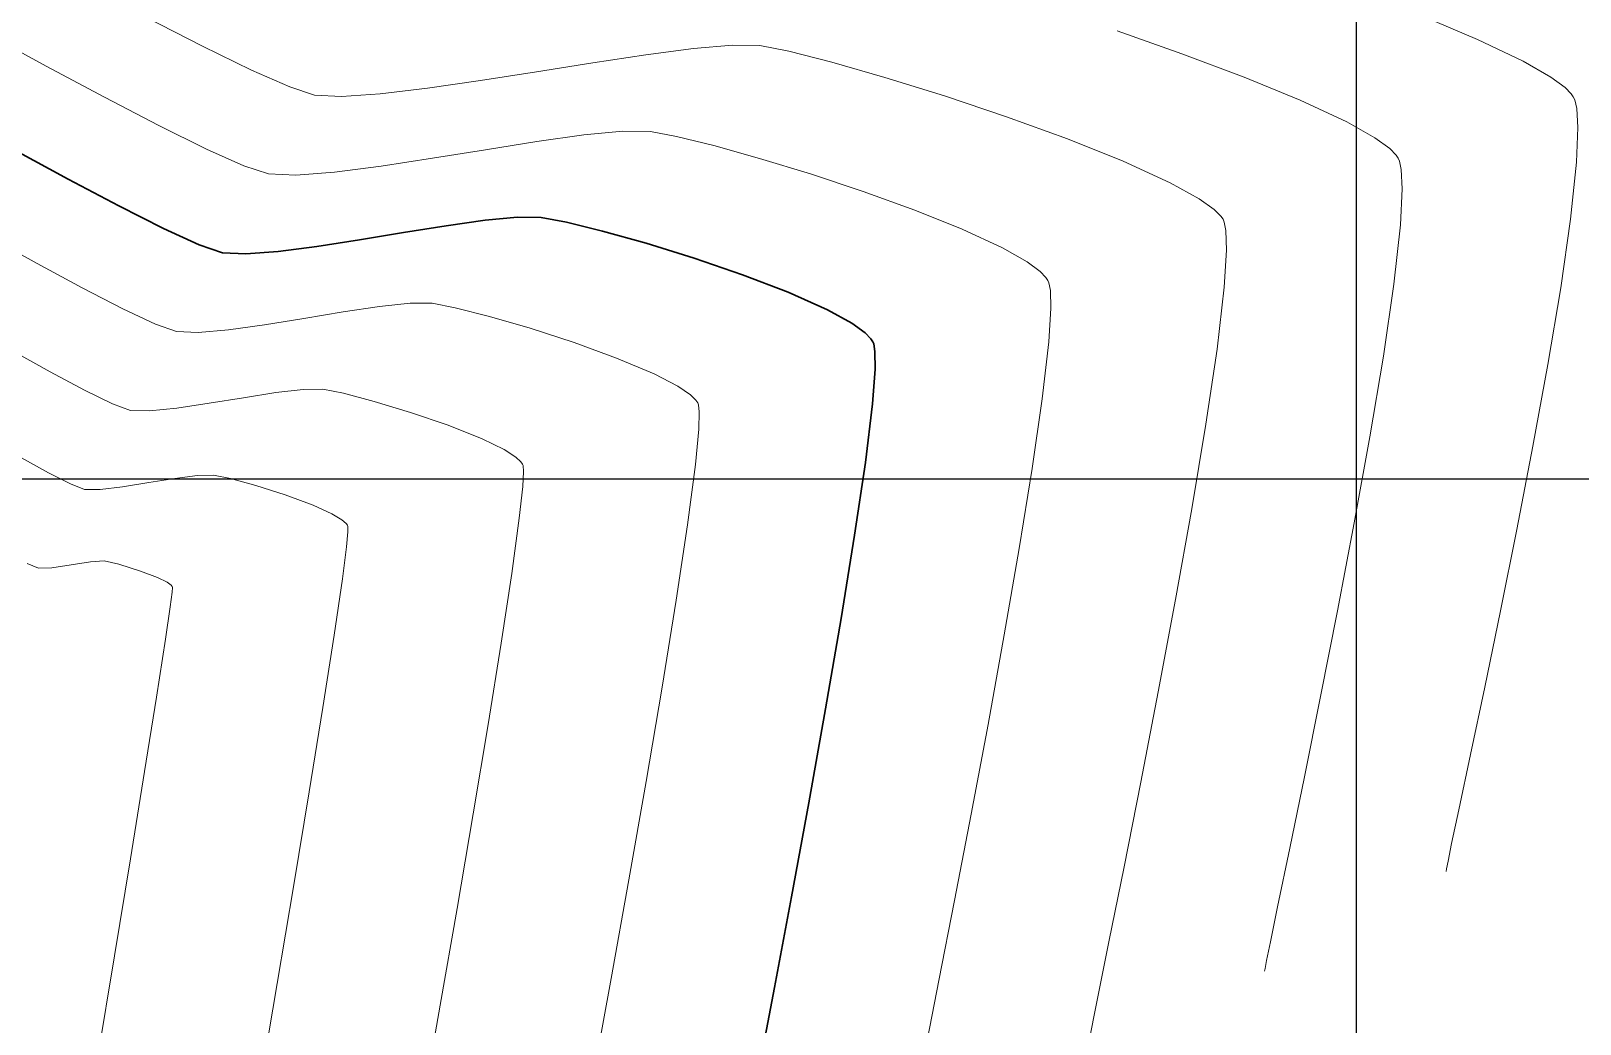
# Model space of a CAD drawing. Header units: millimetres. Extents: x 736950 to 740938, y 8500595 to 8502163.
# Drawn here: x 737867.09 to 737905.55, y 8501186.46 to 8501211.12 of the extents above; entities that cross this region are included whole.
import ezdxf

# ---------------------------------------------------------------- set-up
doc = ezdxf.new("R2010")
doc.units = ezdxf.units.MM
for name, color, linetype, lineweight in [('CONT-MJR', 80, 'Continuous', 30), ('CONT-MNR', 96, 'Continuous', 15), ('pista', 251, 'Continuous', 5)]:
    doc.layers.add(name, color=color, linetype=linetype, lineweight=lineweight)
doc.layers.add('Cuadricula Coordenadas', color=5, linetype='Continuous')

msp = doc.modelspace()

# ---------------------------------------------------------------- hatches: boundary and pattern name
at = {"layer": 'pista'}
h = msp.add_hatch(dxfattribs=at)
h.set_pattern_fill('HONEY', color=256, scale=3, angle=9.94991650582834, style=0)
h.set_pattern_definition([(9.94991650582834, (1479841.21072825, -18.49207214638591), (0.4979252195647159, 0.4170677100899267), [0.375, -0.75]), (129.9499165058283, (1479841.21072825, -18.49207214638591), (-0.6101538418184378, 0.222682034283025), [0.3749999999999999, -0.7499999999999998]), (69.94991650582834, (1479841.21072825, -18.49207214638591), (-0.112228622253722, 0.6397497443729518), [-0.75, 0.375])])
h.paths.add_polyline_path([(737744.7999806425, 8501250.923935566), (737743.4751223363, 8501250.754223157), (737756.465848178, 8501242.026572531), (737763.5739612179, 8501242.006896213), (737770.002546867, 8501243.455222024), (737769.8468594846, 8501244.342704736), (737763.4750639071, 8501242.907173423), (737756.7405500773, 8501242.925815564)])
h.paths.add_polyline_path([(737794.2809870465, 8501256.017245878), (737809.7820272583, 8501263.709828075), (737823.391616501, 8501273.483615467), (737837.0791595323, 8501280.557800073), (737851.5530432165, 8501285.77819753), (737870.8510758049, 8501293.050216693, -0.9976846880626209), (737871.0089264096, 8501292.63424804), (737865.2748787645, 8501289.581801567, 0.7845063948290762), (737866.1540430214, 8501286.121818589), (737883.2588851704, 8501291.348365877), (737897.4188924351, 8501296.516943583), (737903.2981396064, 8501301.44146652, -0.5512150924587264), (737904.1219025984, 8501301.177325813), (737906.855912117, 8501297.98174819, 0.5618964424650519), (737910.2738656431, 8501298.536066804), (737914.22079628, 8501308.558674501), (737925.6412323939, 8501300.72656757, 0.340189525830376), (737928.7023693406, 8501300.894137181), (737936.9171069289, 8501306.117412793, -0.358727273887905), (737938.1716059428, 8501305.962964654), (737943.1732157968, 8501301.051021611, 0.3417074120720416), (737946.0555081918, 8501300.709858142), (737955.8779356404, 8501307.072689936), (737971.8320576148, 8501314.464803053), (737988.5677626224, 8501323.411181662), (738023.1375471824, 8501336.282937778), (738044.4246208373, 8501357.728329657), (738061.4456776979, 8501362.208386911), (738078.9085143938, 8501363.070318012), (738112.0997810266, 8501372.051506756), (738118.6561313582, 8501373.365123207), (738128.3493353954, 8501376.976906104), (738155.2251721952, 8501366.826195797), (738176.6167526407, 8501363.543890122), (738193.8053773039, 8501353.328603027), (738204.7313956148, 8501340.877429372), (738207.705198212, 8501335.751671141), (738214.35685511, 8501331.742925933), (738229.9282901662, 8501313.374534177), (738233.5603594936, 8501308.186787868), (738234.53883727, 8501308.358438132), (738230.6417003467, 8501313.924784988), (738214.9478837823, 8501332.43754055), (738208.3676942562, 8501336.403214611), (738205.4657963786, 8501341.405035153), (738194.387784551, 8501354.029418997), (738176.9261677533, 8501364.406946706), (738155.4549153853, 8501367.70147717), (738128.3514754312, 8501377.93815071), (738118.4090486554, 8501374.233504975), (738111.8936108743, 8501372.928085677), (738078.7671659255, 8501363.964436961), (738061.3074614278, 8501363.102660457), (738043.958527311, 8501358.536303693), (738022.6381405202, 8501337.057350922), (737988.196920163, 8501324.233464561), (737971.4304040315, 8501315.270615296), (737955.4419368334, 8501307.862588815), (737945.5806043665, 8501301.47455489, -0.3391433520832071), (737943.8038299843, 8501301.693147572), (737938.8116631231, 8501306.59581691, 0.3560082385246841), (737936.4342009705, 8501306.876887502), (737928.158540546, 8501301.61487459, -0.3502196171718997), (737926.1502499409, 8501301.468794718), (737914.5128481541, 8501309.44969617, 0.4302069892023044), (737913.4330382891, 8501309.014522241), (737909.4507249827, 8501298.90206584, -0.5704007069138802), (737907.5397775185, 8501298.566836312), (737904.9064502402, 8501301.644734057, 0.4931454261128044), (737902.7202336333, 8501302.131411942), (737896.9620044216, 8501297.308254998), (737882.9728831241, 8501292.20205278), (737866.0373022418, 8501287.027224885, -0.7384715771871906), (737865.6977918843, 8501288.787355538), (737871.5108758068, 8501291.881875956, 0.9119586051647783), (737870.5337161538, 8501293.892406015), (737851.2416702455, 8501286.62264278), (737836.7183275839, 8501281.384406622), (737822.9200107896, 8501274.252970394), (737809.3164408724, 8501264.483505804), (737793.8201376351, 8501256.79327439), (737778.9884914039, 8501246.402265295), (737769.846859484, 8501244.34270474), (737770.0025468671, 8501243.455222024), (737779.3594973255, 8501245.563292695)])
h.paths.add_polyline_path([(738260.5182952256, 8501271.251537092), (738234.538837269, 8501308.358438132), (738233.56035949, 8501308.186787868), (738259.6897886079, 8501270.86568047), (738269.3749442189, 8501234.589470252), (738274.5057655985, 8501215.583008338), (738279.7983711922, 8501189.602392923), (738280.7089290785, 8501189.641305126), (738275.382018582, 8501215.790318219), (738270.2441657205, 8501234.822827347)])

# ---------------------------------------------------------------- linework, layer by layer
at = {"layer": 'CONT-MJR', "elevation": 3610}
for points in [[(737868.0127721663, 8501207.437498292), (737866.6924323391, 8501208.154489493)], [(737870.3812921952, 8501206.211214453), (737869.2693669496, 8501206.772267519)], [(737877.3993681264, 8501206.282636937), (737876.338303227, 8501206.11239127)], [(737878.366118174, 8501206.418597804), (737877.3993681264, 8501206.282636937)], [(737879.7619102654, 8501206.488874342), (737879.1748625075, 8501206.495576175)], [(737880.3837412819, 8501206.372567572), (737879.7619102654, 8501206.488874342)], [(737875.2466143365, 8501205.93255851), (737874.1879923171, 8501205.767836357)], [(737882.3680116979, 8501205.845182423), (737881.2813931612, 8501206.15106782)], [(737872.4247123378, 8501205.582514675), (737871.8474361018, 8501205.611310547)], [(737873.2261280305, 8501205.64292251), (737872.4247123378, 8501205.582514675)], [(737874.1879923171, 8501205.767836357), (737873.2261280305, 8501205.64292251)], [(737885.8931251909, 8501204.629285797), (737884.7607319185, 8501205.06348407)], [(737886.8670682966, 8501204.193931246), (737885.8931251909, 8501204.629285797)], [(737887.9436328425, 8501203.473796265), (737887.7990219572, 8501203.622109503)], [(737887.9921871852, 8501203.402982673), (737887.9436328425, 8501203.473796265)], [(737888.0151818765, 8501203.346279277), (737887.9921871852, 8501203.402982673)], [(737888.0441953972, 8501203.163227275), (737888.0151818765, 8501203.346279277)], [(737887.9835913642, 8501201.86323868), (737888.0475753366, 8501202.72481741)], [(737886.4029872854, 8501191.955469042), (737886.8206488269, 8501194.28670742)], [(737885.5494797499, 8501187.368199749), (737885.9728772772, 8501189.620741049)]]:
    msp.add_lwpolyline(points, dxfattribs=at)
at = {"layer": 'CONT-MJR', "extrusion": (-0.4678738281733911, -0.8837952709255557, 0), "elevation": -7858556.062240561}
msp.add_lwpolyline([(-3325366.785806561, 3610.000000000013), (-3325368.207623153, 3610.000000000013)], dxfattribs=at)
at = {"layer": 'CONT-MJR', "extrusion": (0.4151467696172622, 0.909754450209699, 0), "elevation": 8040334.687992393}
msp.add_lwpolyline([(2857966.459124149, 3610), (2857967.433377384, 3610)], dxfattribs=at)
at = {"layer": 'CONT-MJR', "extrusion": (0.09475432122883211, -0.9955006873972833, 0), "elevation": -8393039.669689352}
msp.add_lwpolyline([(1540085.276906227, 3610.000000000013), (1540084.464506653, 3610.000000000013)], dxfattribs=at)
at = {"layer": 'CONT-MJR', "extrusion": (-0.2395689698915752, -0.970879348150474, 0), "elevation": -8430418.944927162}
msp.add_lwpolyline([(-1320231.502955812, 3610.000000000006), (-1320232.427531952, 3610.000000000006)], dxfattribs=at)
at = {"layer": 'CONT-MJR', "extrusion": (0.3194250794625625, 0.9476115335992571, 0), "elevation": 8291535.260277074}
msp.add_lwpolyline([(2016282.404971815, 3610.000000000013), (2016283.016839306, 3610.000000000013)], dxfattribs=at)
at = {"layer": 'CONT-MJR', "extrusion": (0.1625384164837615, -0.9867022160545458, 0), "elevation": -8268225.658644283}
msp.add_lwpolyline([(2109836.797888161, 3610.000000000013), (2109835.691486583, 3610.000000000013)], dxfattribs=at)
at = {"layer": 'CONT-MJR', "extrusion": (-0.2968001367867262, -0.954939620501412, 0), "elevation": -8337141.871361281}
msp.add_lwpolyline([(-1818524.704395295, 3610.00000000001), (-1818525.949218488, 3610.00000000001)], dxfattribs=at)
at = {"layer": 'CONT-MJR', "extrusion": (0.323929379522732, 0.9460812634663145, 0), "elevation": 8281853.380150419}
msp.add_lwpolyline([(2055691.134684112, 3610.00000000001), (2055692.407290684, 3610.00000000001)], dxfattribs=at)
at = {"layer": 'CONT-MJR', "extrusion": (-0.4835199338093283, -0.8753333499924603, 0), "elevation": -7798170.555167434}
msp.add_lwpolyline([(-3464604.01277056, 3610), (-3464604.705882891, 3610)], dxfattribs=at)
at = {"layer": 'CONT-MJR', "extrusion": (0.5884044358019866, 0.808566768998421, 0), "elevation": 7307967.199395439}
msp.add_lwpolyline([(4405514.367366609, 3610), (4405514.769620736, 3610)], dxfattribs=at)
at = {"layer": 'CONT-MJR', "extrusion": (0.9999702828028539, 0.007709313275552826, 0), "elevation": 803404.5546353569}
msp.add_lwpolyline([(8495261.482779026, 3610.000000000013), (8495261.921201918, 3610.000000000013)], dxfattribs=at)
at = {"layer": 'CONT-MJR', "extrusion": (0.9927965091411586, -0.11981273487042, 0), "elevation": -285979.6306734213}
msp.add_lwpolyline([(8528370.43955576, 3610.00000000001), (8528371.910669781, 3610.00000000001)], dxfattribs=at)
at = {"layer": 'CONT-MJR', "extrusion": (0.9893861122443046, -0.1453104294195713, 0), "elevation": -505257.1321314989}
msp.add_lwpolyline([(8518190.583912052, 3610.000000000006), (8518192.410005705, 3610.000000000006)], dxfattribs=at)
at = {"layer": 'CONT-MJR', "extrusion": (0.9871013097345249, -0.1600968591833877, 0), "elevation": -632645.4353875155}
msp.add_lwpolyline([(8509675.652093641, 3610.000000000003), (8509677.746336874, 3610.000000000003)], dxfattribs=at)
at = {"layer": 'CONT-MJR', "extrusion": (0.9854977794708581, -0.1696883221026363, 0), "elevation": -715367.5711296701}
msp.add_lwpolyline([(8503118.868898064, 3610.00000000001), (8503121.143964032, 3610.00000000001)], dxfattribs=at)
at = {"layer": 'CONT-MJR', "extrusion": (0.9834510469405665, -0.1811740551831405, 0), "elevation": -814520.2649215627}
msp.add_lwpolyline([(8494189.626726994, 3610), (8494192.000742456, 3610)], dxfattribs=at)
at = {"layer": 'CONT-MJR', "extrusion": (0.9823002193991999, -0.1873133176479561, 0), "elevation": -867560.4727389349}
msp.add_lwpolyline([(8488931.885012344, 3610.000000000011), (8488934.00725386, 3610.000000000011)], dxfattribs=at)
at = {"layer": 'CONT-MNR', "extrusion": (0.4556160412145536, 0.8901763999275528, 0), "elevation": 7903763.19532784}
msp.add_lwpolyline([(3216452.319609287, 3608.000000000013), (3216453.905148482, 3608.000000000013)], dxfattribs=at)
at = {"layer": 'CONT-MNR', "extrusion": (0.3886688840437603, 0.9213775005806134, 0), "elevation": 8119624.397432113}
msp.add_lwpolyline([(2624268.931479181, 3606.000000000013), (2624270.430243986, 3606.000000000013)], dxfattribs=at)
at = {"layer": 'CONT-MNR'}
for points, elevation in [([(737867.4725739198, 8501210.243163187), (737866.0127868906, 8501211.036797432)], 3609), ([(737895.6692179772, 8501210.553637926), (737894.0596245852, 8501211.117440466)], 3607), ([(737882.3603933124, 8501210.524976691), (737881.0378719771, 8501210.325805388)], 3608), ([(737883.5408982992, 8501210.678733587), (737882.3603933124, 8501210.524976691)], 3608), ([(737884.5077565125, 8501210.762961924), (737883.5408982992, 8501210.678733587)], 3608), ([(737885.189337528, 8501210.753547546), (737884.5077565125, 8501210.762961924)], 3608), ([(737886.9750406032, 8501210.34291032), (737885.9089724742, 8501210.614521902)], 3608), ([(737881.0378719771, 8501210.325805388), (737879.6449647185, 8501210.105333827)], 3608), ([(737888.2934836757, 8501209.964089455), (737886.9750406032, 8501210.34291032)], 3608), ([(737874.131704437, 8501209.527467549), (737873.5194636564, 8501209.728224274)], 3608), ([(737878.2533019608, 8501209.887676165), (737876.934514129, 8501209.696946554)], 3608), ([(737898.6016093062, 8501209.401757156), (737897.2109243077, 8501209.974000234)], 3607), ([(737905.3339772449, 8501209.554126287), (737905.1799908701, 8501209.711477501)], 3606), ([(737874.8020849423, 8501209.492728092), (737874.131704437, 8501209.527467549)], 3608), ([(737875.760231648, 8501209.557259144), (737874.8020849423, 8501209.492728092)], 3608), ([(737899.7581387028, 8501208.860138452), (737898.6016093062, 8501209.401757156)], 3607), ([(737905.3841957506, 8501209.481263407), (737905.3339772449, 8501209.554126287)], 3606), ([(737905.4187990495, 8501209.405167114), (737905.3841957506, 8501209.481263407)], 3606), ([(737880.8159704203, 8501208.535623495), (737879.6543595304, 8501208.37330793)], 3609), ([(737881.78258158, 8501208.62801064), (737880.8159704203, 8501208.535623495)], 3609), ([(737882.4756238968, 8501208.621210944), (737881.78258158, 8501208.62801064)], 3609), ([(737883.1201568092, 8501208.500693455), (737882.4756238968, 8501208.621210944)], 3609), ([(737872.3792269595, 8501207.770751469), (737871.4457164335, 8501208.187051931)], 3609), ([(737878.3763180266, 8501208.170322359), (737877.0604150209, 8501207.955925202)], 3609), ([(737879.6543595304, 8501208.37330793), (737878.3763180266, 8501208.170322359)], 3609), ([(737872.9895702691, 8501207.569389049), (737872.3792269595, 8501207.770751469)], 3609), ([(737875.7852196285, 8501207.759374874), (737874.6293009631, 8501207.609929793)], 3609), ([(737877.0604150209, 8501207.955925202), (737875.7852196285, 8501207.759374874)], 3609), ([(737895.3792848014, 8501207.350029046), (737894.2098406068, 8501207.884246403)], 3608), ([(737901.0685997801, 8501207.888553506), (737901.0361936095, 8501207.961693222)], 3607), ([(737901.1142610302, 8501207.675586974), (737901.0685997801, 8501207.888553506)], 3607), ([(737905.3166094153, 8501206.444177983), (737905.4653705009, 8501207.857541028)], 3606), ([(737873.6712281383, 8501207.536848381), (737872.9895702691, 8501207.569389049)], 3609), ([(737887.7529190131, 8501207.131708216), (737886.4419099108, 8501207.567054871)], 3609), ([(737889.0363271235, 8501206.667575458), (737887.7529190131, 8501207.131708216)], 3609), ([(737896.4713204774, 8501206.683494266), (737896.0947333167, 8501206.953873571)], 3608), ([(737896.634901489, 8501206.519018639), (737896.4713204774, 8501206.683494266)], 3608), ([(737896.7182658337, 8501206.372172), (737896.6881914681, 8501206.442123039)], 3608), ([(737896.7590486676, 8501206.161065988), (737896.7182658337, 8501206.372172)], 3608), ([(737900.9287545419, 8501204.831502147), (737901.0921780869, 8501206.30522787)], 3607), ([(737867.2412443782, 8501205.346941145), (737866.0841064279, 8501205.984838134)], 3611), ([(737891.8217521632, 8501205.384833308), (737891.2095883045, 8501205.732825521)], 3609), ([(737892.2917617989, 8501204.993425835), (737892.1474678321, 8501205.14305955)], 3609), ([(737892.4007708451, 8501204.674394844), (737892.3660178768, 8501204.861678993)], 3609), ([(737892.4129118691, 8501204.239336818), (737892.4007708451, 8501204.674394844)], 3609), ([(737900.6681794348, 8501203.046873543), (737900.9287545419, 8501204.831502147)], 3607), ([(737904.7524143828, 8501202.833963722), (737905.0714891052, 8501204.741684511)], 3606), ([(737876.5053699187, 8501204.357458826), (737875.7457495481, 8501204.276633678)], 3611), ([(737878.4721886747, 8501204.03021199), (737877.6258148627, 8501204.24540492)], 3611), ([(737870.1803415667, 8501203.836119158), (737869.3725518897, 8501204.21665249)], 3611), ([(737873.8668379372, 8501203.982474698), (737872.8929017468, 8501203.82550587)], 3611), ([(737874.8420130456, 8501204.142244803), (737873.8668379372, 8501203.982474698)], 3611), ([(737871.2394562208, 8501203.632702041), (737870.705301934, 8501203.65323205)], 3611), ([(737871.9928819998, 8501203.699520817), (737871.2394562208, 8501203.632702041)], 3611), ([(737882.5630562722, 8501202.603703618), (737881.6327518688, 8501202.997704774)], 3611), ([(737868.4238513798, 8501202.196785), (737867.5696351831, 8501202.655445423)], 3612), ([(737883.1487680291, 8501202.297915328), (737882.5630562722, 8501202.603703618)], 3611), ([(737872.3639370021, 8501202.012597937), (737871.5191068536, 8501201.87372958)], 3612), ([(737873.8532319197, 8501202.219478784), (737873.169180972, 8501202.138396027)], 3612), ([(737875.6142569686, 8501201.92060125), (737874.8492985857, 8501202.121854678)], 3612), ([(737883.4622743, 8501202.08204254), (737883.1487680291, 8501202.297915328)], 3611), ([(737883.59949131, 8501201.94739007), (737883.4622743, 8501202.08204254)], 3611), ([(737883.6441850436, 8501201.88341249), (737883.59949131, 8501201.94739007)], 3611), ([(737891.9492374462, 8501200.251344433), (737892.1995862366, 8501201.987529319)], 3609), ([(737869.5631677662, 8501201.69515355), (737869.114642477, 8501201.857724525)], 3612), ([(737871.5191068536, 8501201.87372958), (737870.7162973692, 8501201.75343602)], 3612), ([(737876.5180722094, 8501201.647101218), (737875.6142569686, 8501201.92060125)], 3612), ([(737883.662089585, 8501201.83477773), (737883.6441850436, 8501201.88341249)], 3611), ([(737883.6705904239, 8501201.230410744), (737883.6812374657, 8501201.663084134)], 3611), ([(737883.5893014312, 8501200.357194064), (737883.6705904239, 8501201.230410744)], 3611), ([(737899.9469514153, 8501198.903185144), (737900.3332969858, 8501201.040911423)], 3607), ([(737903.9820209485, 8501198.738452613), (737904.3817900595, 8501200.804918721)], 3606), ([(737879.2961829025, 8501200.363842305), (737879.2567509309, 8501200.418987585)], 3612), ([(737868.069645992, 8501199.870207598), (737867.5250776939, 8501200.1481212)], 3613), ([(737871.229543429, 8501200.08261807), (737870.6656192957, 8501200.008485002)], 3613), ([(737871.6207693712, 8501200.091864541), (737871.229543429, 8501200.08261807)], 3613), ([(737883.393567121, 8501198.855009638), (737883.5893014312, 8501200.357194064)], 3611), ([(737891.628702321, 8501198.271088514), (737891.9492374462, 8501200.251344433)], 3609), ([(737869.3672950048, 8501199.800356729), (737868.806704122, 8501199.73376036)], 3613), ([(737870.0159016083, 8501199.90316475), (737869.3672950048, 8501199.800356729)], 3613), ([(737874.0995528405, 8501199.34005313), (737873.3997822376, 8501199.600561477)], 3613), ([(737874.9481807612, 8501198.844272122), (737874.9162825234, 8501198.887566375)], 3613), ([(737899.5319869437, 8501196.72326407), (737899.9469514153, 8501198.903185144)], 3607), ([(737874.9555593985, 8501198.81482871), (737874.9481807612, 8501198.844272122)], 3613), ([(737883.1110171907, 8501196.98152155), (737883.393567121, 8501198.855009638)], 3611), ([(737867.609408088, 8501197.790878402), (737867.2788994312, 8501197.77899655)], 3614), ([(737869.2725799576, 8501197.875763452), (737868.9070557399, 8501197.95952794)], 3614), ([(737869.8122901802, 8501197.709532866), (737869.2725799576, 8501197.875763452)], 3614), ([(737870.4730101299, 8501197.431100586), (737870.2327051583, 8501197.5499376)], 3614), ([(737870.5730734768, 8501197.358136019), (737870.4730101299, 8501197.431100586)], 3614), ([(737870.6001786197, 8501197.324701939), (737870.5730734768, 8501197.358136019)], 3614), ([(737870.602803039, 8501197.302838964), (737870.6001786197, 8501197.324701939)], 3614), ([(737878.767169378, 8501195.91766772), (737879.0302031727, 8501197.650817342)], 3612), ([(737870.5943242722, 8501197.181584314), (737870.602803039, 8501197.302838964)], 3614), ([(737870.2100501719, 8501194.576184537), (737870.4332515957, 8501196.01637461)], 3614), ([(737894.6461139354, 8501192.464092355), (737895.0808734742, 8501194.709594209)], 3608), ([(737869.9139169035, 8501192.72821963), (737870.2100501719, 8501194.576184537)], 3614), ([(737874.0013048875, 8501192.230285), (737874.340549068, 8501194.322979765)], 3613), ([(737878.07178172, 8501191.678645514), (737878.4425710737, 8501193.900805503)], 3612), ([(737894.2298483882, 8501190.362085052), (737894.6461139354, 8501192.464092355)], 3608), ([(737898.343822325, 8501190.826025698), (737898.7075781783, 8501192.595114985)], 3607), ([(737890.0233490263, 8501189.527564354), (737890.4353042144, 8501191.674999483)], 3609), ([(737902.2746285143, 8501190.509185024), (737902.3643503906, 8501190.94582439)], 3606), ([(737902.2260352008, 8501190.252386821), (737902.2373644008, 8501190.316885162)], 3606), ([(737877.2531237025, 8501186.932091556), (737877.6701747765, 8501189.329602588)], 3612), ([(737893.5458388157, 8501186.96968895), (737893.8553367193, 8501188.498856016)], 3608), ([(737897.7204795275, 8501187.7735312), (737897.7320971416, 8501187.84004081)], 3607), ([(737897.7320971416, 8501187.84004081), (737897.7703562316, 8501188.040368699)], 3607), ([(737889.2918000867, 8501185.79504887), (737889.6358701411, 8501187.540610654)], 3609), ([(737876.8360019583, 8501184.564527247), (737877.2531237025, 8501186.932091556)], 3612)]:
    msp.add_lwpolyline(points, dxfattribs=dict(at, elevation=elevation))
at = {"layer": 'CONT-MNR', "extrusion": (0.4314998711122626, 0.90211299803855, 0), "elevation": 7987457.91228815}
msp.add_lwpolyline([(3002598.260796679, 3606.00000000001), (3002599.520336835, 3606.00000000001)], dxfattribs=at)
at = {"layer": 'CONT-MNR', "extrusion": (-0.4377680983605705, -0.8990879223178175, 0), "elevation": -7966352.439466756}
msp.add_lwpolyline([(-3058146.285191478, 3608), (-3058147.639068587, 3608)], dxfattribs=at)
at = {"layer": 'CONT-MNR', "extrusion": (-0.189681888645631, -0.981845599429883, 0), "elevation": -8486839.824513845}
msp.add_lwpolyline([(-888035.6525308567, 3608.00000000001), (-888036.3854719094, 3608.00000000001)], dxfattribs=at)
at = {"layer": 'CONT-MNR', "extrusion": (0.3519205814830648, 0.9360298629470225, 0), "elevation": 8217067.622390523}
msp.add_lwpolyline([(2301056.932149326, 3607.000000000013), (2301058.579218922, 3607.000000000013)], dxfattribs=at)
at = {"layer": 'CONT-MNR', "extrusion": (-0.4715248207594424, -0.8818527901003523, 0), "elevation": -7844738.799912796}
msp.add_lwpolyline([(-3357839.510204281, 3609.000000000011), (-3357841.146732253, 3609.000000000011)], dxfattribs=at)
at = {"layer": 'CONT-MNR', "extrusion": (-0.4030800767188801, -0.9151647129081747, 0), "elevation": -8077429.275136794}
msp.add_lwpolyline([(-2751392.461853431, 3608), (-2751393.500863072, 3608)], dxfattribs=at)
at = {"layer": 'CONT-MNR', "extrusion": (0.1545226582905096, -0.9879892449186045, 0), "elevation": -8285085.028624778}
msp.add_lwpolyline([(2042646.737431827, 3608.000000000006), (2042645.328850948, 3608.000000000006)], dxfattribs=at)
at = {"layer": 'CONT-MNR', "extrusion": (-0.4980767068998003, -0.8671329736804215, 0), "elevation": -7739212.689397807}
msp.add_lwpolyline([(-3594393.064210746, 3606), (-3594393.852178393, 3606)], dxfattribs=at)
at = {"layer": 'CONT-MNR', "extrusion": (0.1181227348877747, -0.9929990027702105, 0), "elevation": -8354532.709892955}
msp.add_lwpolyline([(1736897.199397467, 3608), (1736896.016835876, 3608)], dxfattribs=at)
at = {"layer": 'CONT-MNR', "extrusion": (-0.2977838223273268, -0.9546333302164381, 0), "elevation": -8335269.57537205}
msp.add_lwpolyline([(-1827108.491638412, 3608.000000000006), (-1827110.03857767, 3608.000000000006)], dxfattribs=at)
at = {"layer": 'CONT-MNR', "extrusion": (0.5935392483558296, 0.8048050451265802, 0), "elevation": 7279792.151365829}
msp.add_lwpolyline([(4451931.810583945, 3606), (4451932.252931836, 3606)], dxfattribs=at)
at = {"layer": 'CONT-MNR', "extrusion": (-0.4610882413773745, -0.8873542886939355, 0), "elevation": -7883807.364351218}
msp.add_lwpolyline([(-3265055.05661458, 3609.00000000001), (-3265056.577909139, 3609.00000000001)], dxfattribs=at)
at = {"layer": 'CONT-MNR', "extrusion": (0.318129985362841, 0.9480471045328067, 0), "elevation": 8294291.916566198}
msp.add_lwpolyline([(2004933.769284948, 3608.000000000009), (2004935.394750847, 3608.000000000009)], dxfattribs=at)
at = {"layer": 'CONT-MNR', "extrusion": (0.9735731863631601, 0.2283752412033395, 0), "elevation": 2659870.67823997}
msp.add_lwpolyline([(8108029.98029714, 3606), (8108030.200525531, 3606)], dxfattribs=at)
at = {"layer": 'CONT-MNR', "extrusion": (-0.3410038709848918, -0.9400618915652944, 0), "elevation": -8243286.393784354}
msp.add_lwpolyline([(-2205280.06298126, 3608), (-2205281.670554634, 3608)], dxfattribs=at)
at = {"layer": 'CONT-MNR', "extrusion": (-0.4916336847853859, -0.8708021129879875, 0), "elevation": -7765647.015456738}
msp.add_lwpolyline([(-3536915.163744166, 3607.000000000003), (-3536915.96847953, 3607.000000000003)], dxfattribs=at)
at = {"layer": 'CONT-MNR', "extrusion": (0.9978258051002044, 0.06590646915234549, 0), "elevation": 1296585.800074699}
msp.add_lwpolyline([(8434092.692956103, 3606.00000000001), (8434093.161057837, 3606.00000000001)], dxfattribs=at)
at = {"layer": 'CONT-MNR', "extrusion": (0.4429400935937439, 0.8965512107443533, 0), "elevation": 7948601.340117011}
msp.add_lwpolyline([(3103986.412001929, 3609.000000000011), (3103987.728199479, 3609.000000000011)], dxfattribs=at)
at = {"layer": 'CONT-MNR', "extrusion": (-0.23983251215641, -0.9708142799283216, 0), "elevation": -8430062.97150626}
msp.add_lwpolyline([(-1322517.765547372, 3609), (-1322518.721120443, 3609)], dxfattribs=at)
at = {"layer": 'CONT-MNR', "extrusion": (0.9992042334800124, -0.03988608523809808, 0), "elevation": 398238.3636735728}
msp.add_lwpolyline([(8523875.041237967, 3606), (8523875.908061398, 3606)], dxfattribs=at)
at = {"layer": 'CONT-MNR', "extrusion": (-0.2700930761152135, -0.9628342174199158, 0), "elevation": -8384551.585526465}
msp.add_lwpolyline([(-1585656.306113452, 3609.000000000013), (-1585657.483000417, 3609.000000000013)], dxfattribs=at)
at = {"layer": 'CONT-MNR', "extrusion": (-0.3707830457773323, -0.9287195125354505, 0), "elevation": -8168836.304806015}
msp.add_lwpolyline([(-2466807.001241255, 3608.00000000001), (-2466808.495083508, 3608.00000000001)], dxfattribs=at)
at = {"layer": 'CONT-MNR', "extrusion": (0.5885420359950223, 0.8084666176576704, 0), "elevation": 7307228.691744858}
msp.add_lwpolyline([(4406750.196355693, 3607.000000000006), (4406750.649938851, 3607.000000000006)], dxfattribs=at)
at = {"layer": 'CONT-MNR', "extrusion": (0.7118635148136842, 0.7023178313819946, 0), "elevation": 6495834.780733854}
msp.add_lwpolyline([(5533458.813882114, 3607), (5533459.04005338, 3607)], dxfattribs=at)
at = {"layer": 'CONT-MNR', "extrusion": (0.2931270985068223, 0.9560734825948118, 0), "elevation": 8344073.636640102}
msp.add_lwpolyline([(1786460.647658737, 3609.00000000001), (1786461.966513512, 3609.00000000001)], dxfattribs=at)
at = {"layer": 'CONT-MNR', "extrusion": (0.8226217765486936, 0.5685889664317021, 0), "elevation": 5440706.509670814}
msp.add_lwpolyline([(6573716.408759775, 3607), (6573716.49975468, 3607)], dxfattribs=at)
at = {"layer": 'CONT-MNR', "extrusion": (0.07605864509224884, -0.9971033459510261, 0), "elevation": -8420460.807932757}
msp.add_lwpolyline([(1382327.59422754, 3609.00000000001), (1382326.633371448, 3609.00000000001)], dxfattribs=at)
at = {"layer": 'CONT-MNR', "extrusion": (-0.4844128621533885, -0.8748395161287369, 0), "elevation": -7794638.137258582}
msp.add_lwpolyline([(-3472553.329814409, 3608.000000000009), (-3472554.147619848, 3608.000000000009)], dxfattribs=at)
at = {"layer": 'CONT-MNR', "extrusion": (0.9987954970108499, 0.04906684370172328, 0), "elevation": 1154139.738457122}
msp.add_lwpolyline([(8454760.990897024, 3607), (8454761.46688957, 3607)], dxfattribs=at)
at = {"layer": 'CONT-MNR', "extrusion": (0.9987135599003902, -0.0507072506757138, 0), "elevation": 305879.0274584147}
msp.add_lwpolyline([(8527686.948196726, 3607), (8527687.844289389, 3607)], dxfattribs=at)
at = {"layer": 'CONT-MNR', "extrusion": (-0.3725466537320162, -0.9280134647692766, 0), "elevation": -8164132.345605594}
msp.add_lwpolyline([(-2482323.865965873, 3609.00000000001), (-2482325.135472347, 3609.00000000001)], dxfattribs=at)
at = {"layer": 'CONT-MNR', "extrusion": (-0.420938300684886, -0.9070892718010287, 0), "elevation": -8021959.189473853}
msp.add_lwpolyline([(-2909149.894974351, 3609), (-2909150.992046171, 3609)], dxfattribs=at)
at = {"layer": 'CONT-MNR', "extrusion": (0.8219191502090604, 0.5696041700335559, 0), "elevation": 5448814.058649823}
msp.add_lwpolyline([(6566995.344013747, 3608), (6566995.437569908, 3608)], dxfattribs=at)
at = {"layer": 'CONT-MNR', "extrusion": (0.9897936844124917, -0.1425077622347104, 0), "elevation": -481113.8845807036}
msp.add_lwpolyline([(8519595.96369641, 3606), (8519597.68374525, 3606)], dxfattribs=at)
at = {"layer": 'CONT-MNR', "extrusion": (0.9994826122668536, 0.03216376495726556, 0), "elevation": 1010945.777134991}
msp.add_lwpolyline([(8473073.71987557, 3608), (8473074.20336053, 3608)], dxfattribs=at)
at = {"layer": 'CONT-MNR', "extrusion": (0.9981251248495968, -0.06120649592957406, 0), "elevation": 216184.2995564601}
msp.add_lwpolyline([(8530430.129514858, 3608.00000000001), (8530431.05448831, 3608.00000000001)], dxfattribs=at)
at = {"layer": 'CONT-MNR', "extrusion": (0.4758418601110732, 0.8795308545844391, 0), "elevation": 7828180.524381699}
msp.add_lwpolyline([(3396251.082397295, 3611), (3396252.360213145, 3611)], dxfattribs=at)
at = {"layer": 'CONT-MNR', "extrusion": (0.5960277635950333, 0.80296382547653, 0), "elevation": 7265964.409261442}
msp.add_lwpolyline([(4474453.587760517, 3609.000000000013), (4474453.993402289, 3609.000000000013)], dxfattribs=at)
at = {"layer": 'CONT-MNR', "extrusion": (0.460233658794948, 0.8877978256969408, 0), "elevation": 7886942.940392043}
msp.add_lwpolyline([(3257461.496193085, 3611.000000000013), (3257462.630943603, 3611.000000000013)], dxfattribs=at)
at = {"layer": 'CONT-MNR', "extrusion": (0.825657346894729, 0.5641719113167165, 0), "elevation": 5405387.261546385}
msp.add_lwpolyline([(6602784.169852822, 3609.000000000003), (6602784.255691067, 3609.000000000003)], dxfattribs=at)
at = {"layer": 'CONT-MNR', "extrusion": (0.9205639737716464, 0.3905918204388766, 0), "elevation": 3999778.211524209}
msp.add_lwpolyline([(7537688.206783189, 3609.000000000013), (7537688.272909889, 3609.000000000013)], dxfattribs=at)
at = {"layer": 'CONT-MNR', "extrusion": (0.9933079917506148, -0.1154955995887321, 0), "elevation": -248893.0332971452}
msp.add_lwpolyline([(8529536.90207095, 3608.000000000013), (8529538.446122725, 3608.000000000013)], dxfattribs=at)
at = {"layer": 'CONT-MNR', "extrusion": (0.1470862546241332, -0.9891236695684948, 0), "elevation": -8300210.990035001}
msp.add_lwpolyline([(1980260.662166095, 3611.000000000011), (1980259.748492173, 3611.000000000011)], dxfattribs=at)
at = {"layer": 'CONT-MNR', "extrusion": (-0.00169682635010926, -0.9999985603891327, 0), "elevation": -8502444.1673301}
msp.add_lwpolyline([(723450.9183809806, 3611.000000000013), (723450.3755534842, 3611.000000000013)], dxfattribs=at)
at = {"layer": 'CONT-MNR', "extrusion": (-0.1889332918421184, -0.9819899242017206, 0), "elevation": -8487506.561390368}
msp.add_lwpolyline([(-881572.1088624614, 3611), (-881572.6970744313, 3611)], dxfattribs=at)
at = {"layer": 'CONT-MNR', "extrusion": (0.2792775164550739, 0.9602104294386133, 0), "elevation": 8369017.639753647}
msp.add_lwpolyline([(1665675.485659217, 3611.000000000009), (1665676.543781676, 3611.000000000009)], dxfattribs=at)
at = {"layer": 'CONT-MNR', "extrusion": (0.9980851183244569, -0.06185544906679737, 0), "elevation": 210633.6304191212}
msp.add_lwpolyline([(8530567.263465634, 3609.00000000001), (8530568.10568252, 3609.00000000001)], dxfattribs=at)
at = {"layer": 'CONT-MNR', "extrusion": (-0.3289894833852384, -0.9443335850333366, 0), "elevation": -8270723.825097501}
msp.add_lwpolyline([(-2100010.509600662, 3611), (-2100011.065506302, 3611)], dxfattribs=at)
at = {"layer": 'CONT-MNR', "extrusion": (0.1386287302555483, -0.9903444224852961, 0), "elevation": -8316829.410767449}
msp.add_lwpolyline([(1909259.395961825, 3611.00000000001), (1909258.487167141, 3611.00000000001)], dxfattribs=at)
at = {"layer": 'CONT-MNR', "extrusion": (0.3082563085623552, 0.9513033418586894, 0), "elevation": 8314679.529842909}
msp.add_lwpolyline([(1918601.316396007, 3611.000000000011), (1918602.458573699, 3611.000000000011)], dxfattribs=at)
at = {"layer": 'CONT-MNR', "extrusion": (0.4855112431034098, 0.8742304231838318, 0), "elevation": 7790252.996020839}
msp.add_lwpolyline([(3482363.191463524, 3612), (3482364.265322961, 3612)], dxfattribs=at)
at = {"layer": 'CONT-MNR', "extrusion": (0.3418936196770486, 0.9397386619822161, 0), "elevation": 8241186.152617045}
msp.add_lwpolyline([(2213091.166231168, 3611.000000000013), (2213092.292060678, 3611.000000000013)], dxfattribs=at)
at = {"layer": 'CONT-MNR', "extrusion": (0.9935366793726099, -0.113511526909154, 0), "elevation": -231861.4524557269}
msp.add_lwpolyline([(8530015.2636351, 3609.000000000006), (8530016.684018858, 3609.000000000006)], dxfattribs=at)
at = {"layer": 'CONT-MNR', "extrusion": (0.9892344061779954, -0.1463396379443005, 0), "elevation": -514110.3562082513}
msp.add_lwpolyline([(8517664.345494838, 3608.00000000001), (8517666.232452014, 3608.00000000001)], dxfattribs=at)
at = {"layer": 'CONT-MNR', "extrusion": (0.9863496000332209, -0.1646647093772834, 0), "elevation": -672020.1001476775}
msp.add_lwpolyline([(8506662.390436737, 3607), (8506664.424159994, 3607)], dxfattribs=at)
at = {"layer": 'CONT-MNR', "extrusion": (0.9837239238489797, -0.1796865093632997, 0), "elevation": -801656.9041524469}
msp.add_lwpolyline([(8495426.075850498, 3606.00000000001), (8495428.138466801, 3606.00000000001)], dxfattribs=at)
at = {"layer": 'CONT-MNR', "extrusion": (-0.440615433611019, -0.8976959617062861, 0), "elevation": -7956611.097225662}
msp.add_lwpolyline([(-3083378.618273749, 3612), (-3083379.387789406, 3612)], dxfattribs=at)
at = {"layer": 'CONT-MNR', "extrusion": (0.1543513913367519, -0.9880160160606755, 0), "elevation": -8285432.118211393}
msp.add_lwpolyline([(2041202.887068646, 3612), (2041202.072057597, 3612)], dxfattribs=at)
at = {"layer": 'CONT-MNR', "extrusion": (0.009812199893649592, -0.9999518592078556, 0), "elevation": -8493552.79912555}
msp.add_lwpolyline([(821254.3081882388, 3612.00000000001), (821253.8269139872, 3612.00000000001)], dxfattribs=at)
at = {"layer": 'CONT-MNR', "extrusion": (-0.194986371212481, -0.9808059517771028, 0), "elevation": -8481905.17764889}
msp.add_lwpolyline([(-933906.5088256017, 3612), (-933907.0337159557, 3612)], dxfattribs=at)
at = {"layer": 'CONT-MNR', "extrusion": (-0.02487106377328081, -0.9996906672500178, 0), "elevation": -8516923.596016953}
msp.add_lwpolyline([(526207.8605312568, 3612.000000000013), (526207.3864369779, 3612.000000000013)], dxfattribs=at)
at = {"layer": 'CONT-MNR', "extrusion": (0.1026288864433288, -0.9947197151295447, 0), "elevation": -8380586.136483933}
msp.add_lwpolyline([(1606443.418102967, 3612.000000000013), (1606442.73531568, 3612.000000000013)], dxfattribs=at)
at = {"layer": 'CONT-MNR', "extrusion": (-0.3241006180628434, -0.9460226156764345, 0), "elevation": -8281475.254144769}
msp.add_lwpolyline([(-2057195.849901051, 3612), (-2057196.834429475, 3612)], dxfattribs=at)
at = {"layer": 'CONT-MNR', "extrusion": (0.9938386625714363, 0.1108364235178085, 0), "elevation": 1675580.118834223}
msp.add_lwpolyline([(8367038.502889098, 3611.000000000013), (8367038.675647112, 3611.000000000013)], dxfattribs=at)
at = {"layer": 'CONT-MNR', "extrusion": (0.3703926250093369, 0.9288752894434714, 0), "elevation": 8169860.209617184}
msp.add_lwpolyline([(2463385.233598894, 3612), (2463386.146176867, 3612)], dxfattribs=at)
at = {"layer": 'CONT-MNR', "extrusion": (0.9863963324456506, -0.1643845349714189, 0), "elevation": -669607.8632548156}
msp.add_lwpolyline([(8506850.438025873, 3608.00000000001), (8506852.571329886, 3608.00000000001)], dxfattribs=at)
at = {"layer": 'CONT-MNR', "extrusion": (0.4400317863542479, 0.8979821974838308, 0), "elevation": 7958617.051452357}
msp.add_lwpolyline([(3078196.47827963, 3612.000000000013), (3078197.083055463, 3612.000000000013)], dxfattribs=at)
at = {"layer": 'CONT-MNR', "extrusion": (0.4835645875589226, 0.8753086824994765, 0), "elevation": 7797980.906753647}
msp.add_lwpolyline([(3465017.492147177, 3613.00000000001), (3465018.252672155, 3613.00000000001)], dxfattribs=at)
at = {"layer": 'CONT-MNR', "extrusion": (-0.5427449488001206, -0.839897565511387, 0), "elevation": -7540617.805261376}
msp.add_lwpolyline([(-3994240.763462464, 3612), (-3994241.110090415, 3612)], dxfattribs=at)
at = {"layer": 'CONT-MNR', "extrusion": (0.6814234919697585, 0.7318893526973463, 0), "elevation": 6724746.331590507}
msp.add_lwpolyline([(5252871.703849059, 3612.000000000003), (5252871.875202189, 3612.000000000003)], dxfattribs=at)
at = {"layer": 'CONT-MNR', "extrusion": (-0.202337762208811, -0.9793157968624477, 0), "elevation": -8474658.834795306}
msp.add_lwpolyline([(-997504.0383962848, 3613.000000000011), (-997504.4684012682, 3613.000000000011)], dxfattribs=at)
at = {"layer": 'CONT-MNR', "extrusion": (0.9502768690114642, 0.3114062816029383, 0), "elevation": 3348516.82175075}
msp.add_lwpolyline([(7848713.777733704, 3612), (7848713.816695075, 3612)], dxfattribs=at)
at = {"layer": 'CONT-MNR', "extrusion": (0.998760390099562, -0.04977633140530691, 0), "elevation": 313806.0781165324}
msp.add_lwpolyline([(8527390.558333114, 3612.000000000013), (8527390.93716663, 3612.000000000013)], dxfattribs=at)
at = {"layer": 'CONT-MNR', "extrusion": (0.997575951668193, 0.06958606651693494, 0), "elevation": 1327655.744625083}
msp.add_lwpolyline([(8429246.744146151, 3612.000000000013), (8429246.887717713, 3612.000000000013)], dxfattribs=at)
at = {"layer": 'CONT-MNR', "extrusion": (-0.3542996312795212, -0.9351319539376224, 0), "elevation": -8211170.030450008}
msp.add_lwpolyline([(-2321967.593969238, 3613.000000000013), (-2321967.969731829, 3613.000000000013)], dxfattribs=at)
at = {"layer": 'CONT-MNR', "extrusion": (-0.008594298471102463, -0.9999630683349209, 0), "elevation": -8507227.235056352}
msp.add_lwpolyline([(664779.7081060875, 3613), (664779.3224213199, 3613)], dxfattribs=at)
at = {"layer": 'CONT-MNR', "extrusion": (0.1600128704380149, -0.9871149281082661, 0), "elevation": -8273592.631991918}
msp.add_lwpolyline([(2088664.564571354, 3613.000000000013), (2088663.90637273, 3613.000000000013)], dxfattribs=at)
at = {"layer": 'CONT-MNR', "extrusion": (0.2641522991973958, 0.9644809810611765, 0), "elevation": 8394156.317259105}
msp.add_lwpolyline([(1533947.320568964, 3613), (1533947.976370155, 3613)], dxfattribs=at)
at = {"layer": 'CONT-MNR', "extrusion": (-0.3035115102451911, -0.9528277720284414, 0), "elevation": -8324132.144909735}
msp.add_lwpolyline([(-1877145.662108668, 3613.000000000013), (-1877146.423415635, 3613.000000000013)], dxfattribs=at)
at = {"layer": 'CONT-MNR', "extrusion": (0.9944141398878418, -0.1055486541416989, 0), "elevation": -163532.5891288068}
msp.add_lwpolyline([(8531594.671517413, 3612.000000000013), (8531595.459309146, 3612.000000000013)], dxfattribs=at)
at = {"layer": 'CONT-MNR', "extrusion": (-0.4148646330416735, -0.909883144283483, 0), "elevation": -8041215.853250157}
msp.add_lwpolyline([(-2855467.23137987, 3613), (-2855467.738838776, 3613)], dxfattribs=at)
at = {"layer": 'CONT-MNR', "extrusion": (0.9843682122856967, -0.1761227487903299, 0), "elevation": -770893.2993446239}
msp.add_lwpolyline([(8498268.282127704, 3608.00000000001), (8498270.564444229, 3608.00000000001)], dxfattribs=at)
at = {"layer": 'CONT-MNR', "extrusion": (-0.5145898311634098, -0.8574364732522249, 0), "elevation": -7668940.945945427}
msp.add_lwpolyline([(-3741949.772519933, 3613.000000000013), (-3741950.063222067, 3613.000000000013)], dxfattribs=at)
at = {"layer": 'CONT-MNR', "extrusion": (0.6578699328008126, 0.7531315632189732, 0), "elevation": 6887946.92901845}
msp.add_lwpolyline([(5036966.251729708, 3613), (5036966.392133813, 3613)], dxfattribs=at)
at = {"layer": 'CONT-MNR', "extrusion": (0.9909133604158602, -0.1345017180163423, 0), "elevation": -412251.4998324034}
msp.add_lwpolyline([(8523196.328981392, 3612), (8523197.712575803, 3612)], dxfattribs=at)
at = {"layer": 'CONT-MNR', "extrusion": (0.9963082903295739, -0.08584748464900811, 0), "elevation": 5344.412801804137}
msp.add_lwpolyline([(8533159.061011462, 3613.00000000001), (8533159.434189014, 3613.00000000001)], dxfattribs=at)
at = {"layer": 'CONT-MNR', "extrusion": (0.9999836559444789, 0.0057173283895601, 0), "elevation": 786467.0410194723}
msp.add_lwpolyline([(8496841.065091606, 3613), (8496841.197331922, 3613)], dxfattribs=at)
at = {"layer": 'CONT-MNR', "extrusion": (0.9803455014062527, -0.1972883622328574, 0), "elevation": -953786.7268813517}
msp.add_lwpolyline([(8479689.74741871, 3606), (8479691.807900546, 3606)], dxfattribs=at)
at = {"layer": 'CONT-MNR', "extrusion": (0.9921939016118672, -0.1247046976028602, 0), "elevation": -328024.3645870498}
msp.add_lwpolyline([(8526852.791759145, 3613.000000000013), (8526853.589660585, 3613.000000000013)], dxfattribs=at)
at = {"layer": 'CONT-MNR', "extrusion": (0.9852876373964053, -0.1709042761132959, 0), "elevation": -725855.6371172904}
msp.add_lwpolyline([(8502232.218790581, 3609.000000000003), (8502234.394212637, 3609.000000000003)], dxfattribs=at)
at = {"layer": 'CONT-MNR', "extrusion": (0.3857659728867859, 0.92259666927792, 0), "elevation": 8127820.844481033}
msp.add_lwpolyline([(2598718.938035812, 3614.000000000003), (2598719.241415657, 3614.000000000003)], dxfattribs=at)
at = {"layer": 'CONT-MNR', "extrusion": (0.1493004721294639, -0.9887918734606992, 0), "elevation": -8295751.307848953}
msp.add_lwpolyline([(1998830.826194554, 3614.00000000001), (1998830.339716693, 3614.00000000001)], dxfattribs=at)
at = {"layer": 'CONT-MNR', "extrusion": (0.1546740833317026, -0.987965549979096, 0), "elevation": -8284761.552196051}
msp.add_lwpolyline([(2043903.728709219, 3614.00000000001), (2043903.240536907, 3614.00000000001)], dxfattribs=at)
at = {"layer": 'CONT-MNR', "extrusion": (0.06123405889385229, -0.9981234342662156, 0), "elevation": -8440062.19463039}
msp.add_lwpolyline([(1257047.104070766, 3614.000000000013), (1257046.769117335, 3614.000000000013)], dxfattribs=at)
at = {"layer": 'CONT-MNR', "extrusion": (0.354902118175661, 0.9349034637407381, 0), "elevation": 8209670.743906772}
msp.add_lwpolyline([(2327255.581155357, 3614.000000000011), (2327256.030843475, 3614.000000000011)], dxfattribs=at)
at = {"layer": 'CONT-MNR', "extrusion": (0.9895667139054012, -0.1440753925223385, 0), "elevation": -494637.0038486705}
msp.add_lwpolyline([(8518810.277851956, 3613), (8518811.698266195, 3613)], dxfattribs=at)
at = {"layer": 'CONT-MNR', "extrusion": (0.9924238203462887, -0.122861551387231, 0), "elevation": -312189.9202377233}
msp.add_lwpolyline([(8527446.142376555, 3614), (8527446.510406699, 3614)], dxfattribs=at)
at = {"layer": 'CONT-MNR', "extrusion": (0.9870273580511006, -0.1605521549486792, 0), "elevation": -636574.6774086688}
msp.add_lwpolyline([(8509380.538478566, 3611.000000000011), (8509382.720517257, 3611.000000000011)], dxfattribs=at)
at = {"layer": 'CONT-MNR', "extrusion": (0.9828782008113237, -0.1842564581497634, 0), "elevation": -841139.0377548893}
msp.add_lwpolyline([(8491600.895000588, 3608.000000000013), (8491603.228669897, 3608.000000000013)], dxfattribs=at)
at = {"layer": 'CONT-MNR', "extrusion": (0.9896748961487429, -0.1433303873328154, 0), "elevation": -488227.87341966}
msp.add_lwpolyline([(8519179.539645037, 3614), (8519180.347958783, 3614)], dxfattribs=at)
at = {"layer": 'CONT-MNR', "extrusion": (0.9810878504442548, -0.1935629864170096, 0), "elevation": -921572.760192599}
msp.add_lwpolyline([(8483248.68286301, 3607.000000000006), (8483250.856518006, 3607.000000000006)], dxfattribs=at)
at = {"layer": 'CONT-MNR', "extrusion": (0.9792714470585299, -0.202552296891181, 0), "elevation": -999329.0194684048}
msp.add_lwpolyline([(8474441.346731294, 3606.000000000013), (8474443.276328031, 3606.000000000013)], dxfattribs=at)
at = {"layer": 'CONT-MNR', "extrusion": (0.9880281166044542, -0.154273914836745, 0), "elevation": -582471.9340105524}
msp.add_lwpolyline([(8513253.778996274, 3613.000000000013), (8513255.591235505, 3613.000000000013)], dxfattribs=at)
at = {"layer": 'CONT-MNR', "extrusion": (0.9872950889971308, -0.1588974739954908, 0), "elevation": -622314.4741565963}
msp.add_lwpolyline([(8510434.009517914, 3612.000000000003), (8510436.05233392, 3612.000000000003)], dxfattribs=at)
at = {"layer": 'CONT-MNR', "extrusion": (0.983913174290875, -0.17864732143767, 0), "elevation": -792694.9883537692}
msp.add_lwpolyline([(8496258.901751155, 3609.00000000001), (8496261.163806966, 3609.00000000001)], dxfattribs=at)
at = {"layer": 'CONT-MNR', "extrusion": (0.9858014393405152, -0.1679152232353233, 0), "elevation": -700074.1397262926}
msp.add_lwpolyline([(8504389.469170317, 3611), (8504391.845831312, 3611)], dxfattribs=at)
at = {"layer": 'CONT-MNR', "extrusion": (0.9785406467600642, -0.2060538828520227, 0), "elevation": -1029635.943799149}
msp.add_lwpolyline([(8470810.790394671, 3606.000000000006), (8470812.502444938, 3606.000000000006)], dxfattribs=at)
at = {"layer": 'CONT-MNR', "extrusion": (0.9801486475392052, -0.1982640379066939, 0), "elevation": -962230.3506763041}
msp.add_lwpolyline([(8478731.20190284, 3607), (8478733.237923175, 3607)], dxfattribs=at)
at = {"layer": 'CONT-MNR', "extrusion": (0.9828773566289608, -0.1842609612100914, 0), "elevation": -841181.9489330323}
msp.add_lwpolyline([(8491593.202596512, 3609.000000000013), (8491595.468399107, 3609.000000000013)], dxfattribs=at)
at = {"layer": 'CONT-MNR', "extrusion": (0.9782076012472016, -0.2076292100408699, 0), "elevation": -1043273.859738683}
msp.add_lwpolyline([(8469140.536755951, 3606.000000000006), (8469141.944554709, 3606.000000000006)], dxfattribs=at)
at = {"layer": 'CONT-MNR', "extrusion": (0.986944110170236, -0.1610631037832109, 0), "elevation": -640992.1210542098}
msp.add_lwpolyline([(8509043.513817476, 3614.000000000013), (8509045.711062115, 3614.000000000013)], dxfattribs=at)
at = {"layer": 'CONT-MNR', "extrusion": (0.9849201278480753, -0.1730096579955334, 0), "elevation": -744033.2144298244}
msp.add_lwpolyline([(8500653.885671815, 3611.000000000013), (8500656.364085885, 3611.000000000013)], dxfattribs=at)
at = {"layer": 'CONT-MNR', "extrusion": (0.9865117067634219, -0.1636907218467819, 0), "elevation": -663644.9523299657}
msp.add_lwpolyline([(8507306.440867005, 3613.00000000001), (8507308.784527976, 3613.00000000001)], dxfattribs=at)
at = {"layer": 'CONT-MNR', "extrusion": (0.985698054833006, -0.1685210512025979, 0), "elevation": -705304.7781009512}
msp.add_lwpolyline([(8503953.706593163, 3612.00000000001), (8503956.089719435, 3612.00000000001)], dxfattribs=at)
at = {"layer": 'CONT-MNR', "extrusion": (0.9784603617245993, -0.2064347851835209, 0), "elevation": -1032933.312365631}
msp.add_lwpolyline([(8470407.084012307, 3606), (8470407.93291222, 3606)], dxfattribs=at)
at = {"layer": 'CONT-MNR', "extrusion": (0.9792101403541432, -0.2028484681421563, 0), "elevation": -1001895.995622118}
msp.add_lwpolyline([(8474132.326763196, 3607.000000000013), (8474133.810618982, 3607.000000000013)], dxfattribs=at)
at = {"layer": 'CONT-MNR', "extrusion": (0.9866486020319513, -0.1628635505826772, 0), "elevation": -656516.1088489849}
msp.add_lwpolyline([(8507857.403237814, 3614), (8507859.837709744, 3614)], dxfattribs=at)
at = {"layer": 'CONT-MNR', "extrusion": (0.9817371706422665, -0.1902422870429107, 0), "elevation": -892859.8337505546}
msp.add_lwpolyline([(8486314.738040548, 3606), (8486314.933917686, 3606)], dxfattribs=at)
at = {"layer": 'CONT-MNR', "extrusion": (0.9842667504433126, -0.1766888903461735, 0), "elevation": -775793.183240326}
msp.add_lwpolyline([(8497811.752025329, 3611.000000000013), (8497814.23926176, 3611.000000000013)], dxfattribs=at)
at = {"layer": 'CONT-MNR', "extrusion": (0.9803914181095367, -0.1970600601267844, 0), "elevation": -951819.9134858159}
msp.add_lwpolyline([(8479901.655509781, 3608.000000000013), (8479903.55600483, 3608.000000000013)], dxfattribs=at)
at = {"layer": 'CONT-MNR', "extrusion": (0.9860882842413067, -0.1662224283363586, 0), "elevation": -685479.9023232847}
msp.add_lwpolyline([(8505572.441866318, 3613.00000000001), (8505574.925017186, 3613.00000000001)], dxfattribs=at)
at = {"layer": 'CONT-MNR', "extrusion": (0.981510957750696, -0.1914059555377299, 0), "elevation": -902931.1611988116}
msp.add_lwpolyline([(8485245.195838155, 3609), (8485247.22022075, 3609)], dxfattribs=at)
at = {"layer": 'CONT-MNR', "extrusion": (0.9794151573833768, -0.2018562594711777, 0), "elevation": -993309.7601479605}
msp.add_lwpolyline([(8475142.173499191, 3607.000000000013), (8475143.066517014, 3607.000000000013)], dxfattribs=at)
at = {"layer": 'CONT-MNR', "extrusion": (0.9803312948710252, -0.1973589427831922, 0), "elevation": -954401.2073525175}
msp.add_lwpolyline([(8479611.403396303, 3607.000000000011), (8479611.870600786, 3607.000000000011)], dxfattribs=at)
at = {"layer": 'CONT-MNR', "extrusion": (0.98644354135078, -0.164101004650587, 0), "elevation": -667187.246670079}
msp.add_lwpolyline([(8507024.639785253, 3614.000000000003), (8507027.223001434, 3614.000000000003)], dxfattribs=at)
at = {"layer": 'CONT-MNR', "extrusion": (0.9857775396247549, -0.1680554740892568, 0), "elevation": -701292.2580352052}
msp.add_lwpolyline([(8504280.760501256, 3613), (8504283.298970276, 3613)], dxfattribs=at)
at = {"layer": 'CONT-MNR', "extrusion": (0.9837766111700597, -0.1793978241639325, 0), "elevation": -799184.0025084084}
msp.add_lwpolyline([(8495641.45515138, 3611.000000000003), (8495643.858246198, 3611.000000000003)], dxfattribs=at)
at = {"layer": 'CONT-MNR', "extrusion": (0.9802919354088464, -0.1975543504263531, 0), "elevation": -956095.3774738496}
msp.add_lwpolyline([(8479418.17067108, 3608.000000000013), (8479419.107920837, 3608.000000000013)], dxfattribs=at)
at = {"layer": 'Cuadricula Coordenadas', "color": 8}
for p, q in [((737900, 8500595.507225098), (737900, 8502130.641312933)), ((736950.2264744169, 8501200), (738552.8979275209, 8501200))]:
    msp.add_line(p, q, dxfattribs=at)

doc.saveas('drawing.dxf')
